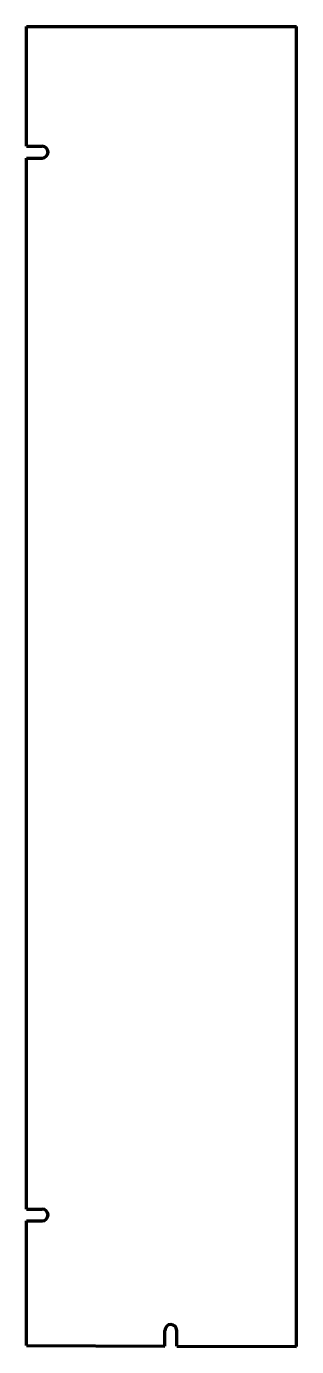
# Model space of a CAD drawing. Header units: inches. Extents: x 0 to 17.2, y 0 to 84.
import ezdxf

# ---------------------------------------------------------------- set-up
doc = ezdxf.new("R2010")
doc.units = ezdxf.units.IN
doc.header["$MEASUREMENT"] = 0
doc.layers.get('0').update_dxf_attribs({"linetype": 'CONTINUOUS'})

msp = doc.modelspace()

# ---------------------------------------------------------------- linework, layer by layer
at = {"color": 7, "lineweight": 90}
for p, q in [((0, 76.375), (0, 84)), ((0, 84), (17.188, 84)), ((17.188, 0), (17.188, 84)), ((0, 76.375), (1, 76.375)), ((0, 8.75), (0, 75.625)), ((0, 75.625), (1, 75.625)), ((0, 8.75), (1, 8.75)), ((0, 0.062), (0, 8)), ((0, 8), (1, 8)), ((8.813, 0.03), (8.816, 1.03)), ((9.562, 0.028), (9.566, 1.028)), ((0, 0.062), (8.813, 0.03)), ((9.562, 0.028), (17.188, 0))]:
    msp.add_line(p, q, dxfattribs=at)
for centre, start, end in [((1, 76), 270, 450), ((1, 8.375), 270, 450), ((9.191, 1.029), 359.79165, 539.79165)]:
    msp.add_arc(centre, 0.375, start, end, dxfattribs=at)

doc.saveas('drawing.dxf')
